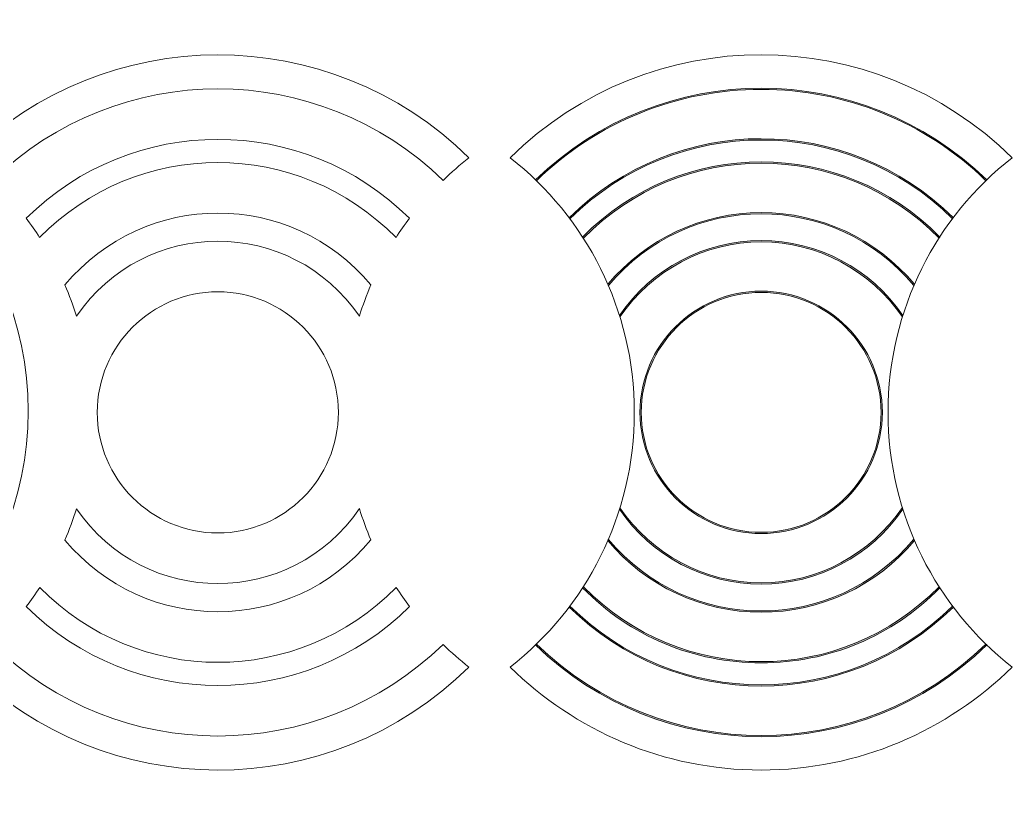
# Model space of a CAD drawing. Header units: inches. Extents: x 0.6 to 23.3, y -0.4 to 8.3.
# Drawn here: x 12.47 to 23.35, y -0.32 to 8.29 of the extents above; entities that cross this region are included whole.
import ezdxf

# ---------------------------------------------------------------- set-up
doc = ezdxf.new("R2010")
doc.units = ezdxf.units.IN
doc.header["$MEASUREMENT"] = 0
doc.layers.add('_U+0421_U+043B_U+043E_U+0439 1', color=7, linetype='Continuous')

msp = doc.modelspace()

# ---------------------------------------------------------------- hatches: boundary and pattern name
at = {"layer": '_U+0421_U+043B_U+043E_U+0439 1', "true_color": 0xffffff}
h = msp.add_hatch(color=7, dxfattribs=at)
h.dxf.hatch_style = 2
edge = h.paths.add_edge_path()
edge.add_spline(control_points=[(23.06, 1.447), (21.686, 0.114), (19.51, 0.113), (18.135, 1.447), (18.126, 1.439), (18.125, 1.438), (18.125, 1.438), (19.504, 0.099), (21.689, 0.097), (23.069, 1.438), (23.062, 1.444), (23.067, 1.442), (23.06, 1.447)], knot_values=[0, 0, 0, 0, 1, 1, 1, 2, 2, 2, 3, 3, 3, 4, 4, 4, 4], degree=3, periodic=1)
edge = h.paths.add_edge_path()
edge.add_spline(control_points=[(20.597, 1.242), (19.857, 1.242), (19.161, 1.533), (18.64, 2.064), (18.643, 2.068), (18.646, 2.072), (18.649, 2.076), (19.722, 0.983), (21.469, 0.981), (22.547, 2.076), (22.55, 2.072), (22.553, 2.068), (22.556, 2.064), (22.033, 1.533), (21.339, 1.242), (20.597, 1.242)], knot_values=[0, 0, 0, 0, 0.013889, 0.013889, 0.013889, 0.027778, 0.027778, 0.027778, 0.041667, 0.041667, 0.041667, 0.055556, 0.055556, 0.055556, 0.069444, 0.069444, 0.069444, 0.069444], degree=3, periodic=0)
edge.add_line((20.597, 1.242), (20.597, 1.242))
edge = h.paths.add_edge_path()
edge.add_spline(control_points=[(20.597, 6.175), (19.949, 6.175), (19.336, 5.889), (18.918, 5.389), (18.919, 5.385), (18.922, 5.379), (18.924, 5.375), (18.924, 5.375), (18.924, 5.375), (18.924, 5.375), (19.799, 6.424), (21.396, 6.422), (22.271, 5.375), (22.272, 5.379), (22.275, 5.385), (22.276, 5.389), (21.858, 5.889), (21.247, 6.175), (20.597, 6.175)], knot_values=[0, 0, 0, 0, 0.013889, 0.013889, 0.013889, 0.027778, 0.027778, 0.027778, 0.041667, 0.041667, 0.041667, 0.055556, 0.055556, 0.055556, 0.069444, 0.069444, 0.069444, 0.083333, 0.083333, 0.083333, 0.083333], degree=3, periodic=0)
edge.add_line((20.597, 6.175), (20.597, 6.175))
edge = h.paths.add_edge_path()
edge.add_spline(control_points=[(20.597, 7.524), (21.521, 7.524), (22.396, 7.168), (23.06, 6.524), (23.06, 6.524), (23.069, 6.533), (23.069, 6.533), (21.69, 7.872), (19.506, 7.874), (18.125, 6.533), (18.135, 6.524), (18.131, 6.528), (18.135, 6.524), (18.8, 7.168), (19.674, 7.524), (20.597, 7.524)], knot_values=[0, 0, 0, 0, 0.013889, 0.013889, 0.013889, 0.027778, 0.027778, 0.027778, 0.041667, 0.041667, 0.041667, 0.055556, 0.055556, 0.055556, 0.069444, 0.069444, 0.069444, 0.069444], degree=3, periodic=0)
edge.add_line((20.597, 7.524), (20.597, 7.524))
edge = h.paths.add_edge_path()
edge.add_spline(control_points=[(18.493, 6.118), (18.496, 6.114), (18.499, 6.111), (18.501, 6.107), (19.667, 7.257), (21.528, 7.258), (22.694, 6.107), (22.697, 6.111), (22.7, 6.114), (22.703, 6.118), (21.533, 7.272), (19.662, 7.274), (18.493, 6.118)], knot_values=[0, 0, 0, 0, 0.013889, 0.013889, 0.013889, 0.027778, 0.027778, 0.027778, 0.041667, 0.041667, 0.041667, 0.055556, 0.055556, 0.055556, 0.055556], degree=3, periodic=0)
edge.add_line((18.493, 6.118), (18.493, 6.118))
edge = h.paths.add_edge_path()
edge.add_spline(control_points=[(19.269, 3.986), (19.269, 4.718), (19.865, 5.314), (20.597, 5.314), (21.329, 5.314), (21.925, 4.718), (21.925, 3.986), (21.925, 3.254), (21.329, 2.658), (20.597, 2.658), (19.865, 2.658), (19.269, 3.253), (19.269, 3.986)], knot_values=[0, 0, 0, 0, 0.013889, 0.013889, 0.013889, 0.027778, 0.027778, 0.027778, 0.041667, 0.041667, 0.041667, 0.055556, 0.055556, 0.055556, 0.055556], degree=3, periodic=0)
edge.add_line((19.269, 3.986), (19.269, 3.986))
edge = h.paths.add_edge_path()
edge.add_spline(control_points=[(19.283, 3.986), (19.283, 3.261), (19.872, 2.672), (20.597, 2.672), (21.322, 2.672), (21.911, 3.261), (21.911, 3.986), (21.911, 4.711), (21.322, 5.3), (20.597, 5.3), (19.872, 5.3), (19.283, 4.71), (19.283, 3.986)], knot_values=[0, 0, 0, 0, 0.013889, 0.013889, 0.013889, 0.027778, 0.027778, 0.027778, 0.041667, 0.041667, 0.041667, 0.055556, 0.055556, 0.055556, 0.055556], degree=3, periodic=0)
edge.add_line((19.283, 3.986), (19.283, 3.986))
edge = h.paths.add_edge_path()
edge.add_spline(control_points=[(22.703, 1.853), (22.7, 1.857), (22.697, 1.86), (22.694, 1.864), (21.528, 0.714), (19.668, 0.712), (18.501, 1.864), (18.499, 1.86), (18.496, 1.857), (18.493, 1.853), (19.662, 0.699), (21.533, 0.699), (22.703, 1.853)], knot_values=[0, 0, 0, 0, 0.013889, 0.013889, 0.013889, 0.027778, 0.027778, 0.027778, 0.041667, 0.041667, 0.041667, 0.055556, 0.055556, 0.055556, 0.055556], degree=3, periodic=0)
edge.add_line((22.703, 1.853), (22.703, 1.853))
edge = h.paths.add_edge_path()
edge.add_spline(control_points=[(20.597, 2.104), (21.218, 2.104), (21.797, 2.411), (22.15, 2.924), (22.149, 2.929), (22.146, 2.935), (22.144, 2.942), (22.144, 2.942), (22.144, 2.943), (22.144, 2.943), (21.794, 2.431), (21.215, 2.118), (20.597, 2.118), (19.981, 2.118), (19.4, 2.428), (19.05, 2.94), (19.05, 2.94), (19.05, 2.939), (19.05, 2.939), (19.049, 2.933), (19.047, 2.928), (19.044, 2.924), (19.397, 2.41), (19.978, 2.104), (20.597, 2.104)], knot_values=[0, 0, 0, 0, 0.013889, 0.013889, 0.013889, 0.027778, 0.027778, 0.027778, 0.041667, 0.041667, 0.041667, 0.055556, 0.055556, 0.055556, 0.069444, 0.069444, 0.069444, 0.083333, 0.083333, 0.083333, 0.097222, 0.097222, 0.097222, 0.111111, 0.111111, 0.111111, 0.111111], degree=3, periodic=0)
edge.add_line((20.597, 2.104), (20.597, 2.104))
edge = h.paths.add_edge_path()
edge.add_spline(control_points=[(18.64, 5.907), (18.643, 5.903), (18.644, 5.9), (18.647, 5.896), (18.647, 5.896), (18.649, 5.894), (18.649, 5.894), (19.724, 6.989), (21.472, 6.989), (22.547, 5.894), (22.55, 5.899), (22.553, 5.903), (22.556, 5.907), (21.476, 7.004), (19.719, 7.006), (18.64, 5.907)], knot_values=[0, 0, 0, 0, 0.013889, 0.013889, 0.013889, 0.027778, 0.027778, 0.027778, 0.041667, 0.041667, 0.041667, 0.055556, 0.055556, 0.055556, 0.069444, 0.069444, 0.069444, 0.069444], degree=3, periodic=0)
edge.add_line((18.64, 5.907), (18.64, 5.907))
edge = h.paths.add_edge_path()
edge.add_spline(control_points=[(20.597, 5.868), (19.976, 5.868), (19.397, 5.562), (19.044, 5.049), (19.046, 5.043), (19.049, 5.037), (19.05, 5.032), (19.4, 5.543), (19.981, 5.854), (20.597, 5.854), (21.214, 5.854), (21.796, 5.542), (22.144, 5.032), (22.146, 5.037), (22.149, 5.043), (22.15, 5.049), (21.799, 5.561), (21.218, 5.868), (20.597, 5.868)], knot_values=[0, 0, 0, 0, 0.013889, 0.013889, 0.013889, 0.027778, 0.027778, 0.027778, 0.041667, 0.041667, 0.041667, 0.055556, 0.055556, 0.055556, 0.069444, 0.069444, 0.069444, 0.083333, 0.083333, 0.083333, 0.083333], degree=3, periodic=0)
edge.add_line((20.597, 5.868), (20.597, 5.868))
edge = h.paths.add_edge_path()
edge.add_spline(control_points=[(20.597, 1.796), (21.247, 1.796), (21.858, 2.082), (22.276, 2.582), (22.269, 2.597), (22.269, 2.597), (22.269, 2.597), (21.393, 1.547), (19.796, 1.55), (18.922, 2.596), (18.922, 2.596), (18.917, 2.582), (18.917, 2.582), (19.336, 2.082), (19.949, 1.796), (20.597, 1.796)], knot_values=[0, 0, 0, 0, 0.013889, 0.013889, 0.013889, 0.027778, 0.027778, 0.027778, 0.041667, 0.041667, 0.041667, 0.055556, 0.055556, 0.055556, 0.069444, 0.069444, 0.069444, 0.069444], degree=3, periodic=0)
edge.add_line((20.597, 1.796), (20.597, 1.796))

# ---------------------------------------------------------------- linework, layer by layer
at = {"layer": '_U+0421_U+043B_U+043E_U+0439 1', "color": 1, "lineweight": 9, "true_color": 0xff0000}
for points, knots in [([(17.111, 6.528), (17.201, 6.615), (17.296, 6.697), (17.394, 6.775), (15.862, 8.286), (13.413, 8.272), (11.894, 6.775), (11.993, 6.697), (12.088, 6.615), (12.176, 6.528), (13.554, 7.865), (15.736, 7.864), (17.111, 6.528)], [0, 0, 0, 0, 1, 1, 1, 2, 2, 2, 3, 3, 3, 4, 4, 4, 4]), ([(23.347, 1.196), (22.64, 0.499), (21.669, 0.068), (20.597, 0.068), (19.525, 0.068), (18.554, 0.499), (17.847, 1.196), (18.675, 1.846), (19.207, 2.854), (19.207, 3.986), (19.207, 5.118), (18.674, 6.126), (17.847, 6.776), (19.374, 8.281), (21.822, 8.279), (23.347, 6.776), (22.519, 6.126), (21.987, 5.118), (21.987, 3.986), (21.987, 2.854), (22.521, 1.844), (23.347, 1.196)], [0, 0, 0, 0, 1, 1, 1, 2, 2, 2, 3, 3, 3, 4, 4, 4, 5, 5, 5, 6, 6, 6, 7, 7, 7, 7]), ([(9.021, 0.456), (7.067, 0.456), (5.476, 2.046), (5.476, 4), (5.476, 5.954), (7.067, 7.544), (9.021, 7.544), (10.975, 7.544), (12.565, 5.954), (12.565, 4), (12.565, 2.046), (10.975, 0.456), (9.021, 0.456)], [0, 0, 0, 0, 1, 1, 1, 2, 2, 2, 3, 3, 3, 4, 4, 4, 4]), ([(12.543, 6.113), (12.594, 6.044), (12.644, 5.974), (12.69, 5.901), (13.765, 6.997), (15.522, 6.996), (16.596, 5.901), (16.643, 5.974), (16.692, 6.044), (16.743, 6.113), (15.578, 7.265), (13.71, 7.264), (12.543, 6.113)], [0, 0, 0, 0, 1, 1, 1, 2, 2, 2, 3, 3, 3, 4, 4, 4, 4]), ([(16.321, 5.382), (16.272, 5.271), (16.231, 5.156), (16.194, 5.039), (15.447, 6.135), (13.84, 6.133), (13.094, 5.04), (13.058, 5.157), (13.015, 5.271), (12.968, 5.383), (13.843, 6.431), (15.446, 6.431), (16.321, 5.382)], [0, 0, 0, 0, 1, 1, 1, 2, 2, 2, 3, 3, 3, 4, 4, 4, 4]), ([(13.322, 3.986), (13.322, 3.257), (13.915, 2.665), (14.643, 2.665), (15.372, 2.665), (15.964, 3.258), (15.964, 3.986), (15.964, 4.714), (15.371, 5.307), (14.643, 5.307), (13.915, 5.307), (13.322, 4.714), (13.322, 3.986)], [0, 0, 0, 0, 1, 1, 1, 2, 2, 2, 3, 3, 3, 4, 4, 4, 4]), ([(16.321, 2.589), (16.272, 2.7), (16.231, 2.815), (16.194, 2.932), (15.447, 1.836), (13.84, 1.837), (13.094, 2.931), (13.058, 2.814), (13.015, 2.7), (12.968, 2.587), (13.843, 1.54), (15.446, 1.54), (16.321, 2.589)], [0, 0, 0, 0, 1, 1, 1, 2, 2, 2, 3, 3, 3, 4, 4, 4, 4]), ([(16.744, 1.858), (16.693, 1.926), (16.643, 1.997), (16.597, 2.069), (15.522, 0.974), (13.765, 0.975), (12.692, 2.069), (12.644, 1.997), (12.596, 1.926), (12.544, 1.858), (13.711, 0.706), (15.579, 0.707), (16.744, 1.858)], [0, 0, 0, 0, 1, 1, 1, 2, 2, 2, 3, 3, 3, 4, 4, 4, 4]), ([(17.111, 1.443), (15.733, 0.106), (13.553, 0.107), (12.176, 1.443), (12.086, 1.356), (11.993, 1.274), (11.894, 1.196), (13.411, -0.299), (15.86, -0.317), (17.394, 1.196), (17.296, 1.274), (17.201, 1.356), (17.111, 1.443)], [0, 0, 0, 0, 1, 1, 1, 2, 2, 2, 3, 3, 3, 4, 4, 4, 4])]:
    msp.add_open_spline(points, degree=3, knots=knots, dxfattribs=at)
at = {"layer": '_U+0421_U+043B_U+043E_U+0439 1', "lineweight": 0}
for points, knots in [([(20.597, 7.524), (21.521, 7.524), (22.396, 7.168), (23.06, 6.524), (23.06, 6.524), (23.069, 6.533), (23.069, 6.533), (21.69, 7.872), (19.506, 7.874), (18.125, 6.533), (18.135, 6.524), (18.131, 6.528), (18.135, 6.524), (18.8, 7.168), (19.674, 7.524), (20.597, 7.524)], [0, 0, 0, 0, 1, 1, 1, 2, 2, 2, 3, 3, 3, 4, 4, 4, 5, 5, 5, 5]), ([(18.493, 6.118), (18.496, 6.114), (18.499, 6.111), (18.501, 6.107), (19.667, 7.257), (21.528, 7.258), (22.694, 6.107), (22.697, 6.111), (22.7, 6.114), (22.703, 6.118), (21.533, 7.272), (19.662, 7.274), (18.493, 6.118)], [0, 0, 0, 0, 1, 1, 1, 2, 2, 2, 3, 3, 3, 4, 4, 4, 4]), ([(18.64, 5.907), (18.643, 5.903), (18.644, 5.9), (18.647, 5.896), (18.647, 5.896), (18.649, 5.894), (18.649, 5.894), (19.724, 6.989), (21.472, 6.989), (22.547, 5.894), (22.55, 5.899), (22.553, 5.903), (22.556, 5.907), (21.476, 7.004), (19.719, 7.006), (18.64, 5.907)], [0, 0, 0, 0, 1, 1, 1, 2, 2, 2, 3, 3, 3, 4, 4, 4, 5, 5, 5, 5]), ([(20.597, 6.175), (19.949, 6.175), (19.336, 5.889), (18.918, 5.389), (18.919, 5.385), (18.922, 5.379), (18.924, 5.375), (18.924, 5.375), (18.924, 5.375), (18.924, 5.375), (19.799, 6.424), (21.396, 6.422), (22.271, 5.375), (22.272, 5.379), (22.275, 5.385), (22.276, 5.389), (21.858, 5.889), (21.247, 6.175), (20.597, 6.175)], [0, 0, 0, 0, 1, 1, 1, 2, 2, 2, 3, 3, 3, 4, 4, 4, 5, 5, 5, 6, 6, 6, 6]), ([(20.597, 5.868), (19.976, 5.868), (19.397, 5.562), (19.044, 5.049), (19.046, 5.043), (19.049, 5.037), (19.05, 5.032), (19.4, 5.543), (19.981, 5.854), (20.597, 5.854), (21.214, 5.854), (21.796, 5.542), (22.144, 5.032), (22.146, 5.037), (22.149, 5.043), (22.15, 5.049), (21.799, 5.561), (21.218, 5.868), (20.597, 5.868)], [0, 0, 0, 0, 1, 1, 1, 2, 2, 2, 3, 3, 3, 4, 4, 4, 5, 5, 5, 6, 6, 6, 6]), ([(19.269, 3.986), (19.269, 4.718), (19.865, 5.314), (20.597, 5.314), (21.329, 5.314), (21.925, 4.718), (21.925, 3.986), (21.925, 3.254), (21.329, 2.658), (20.597, 2.658), (19.865, 2.658), (19.269, 3.253), (19.269, 3.986)], [0, 0, 0, 0, 1, 1, 1, 2, 2, 2, 3, 3, 3, 4, 4, 4, 4]), ([(19.283, 3.986), (19.283, 3.261), (19.872, 2.672), (20.597, 2.672), (21.322, 2.672), (21.911, 3.261), (21.911, 3.986), (21.911, 4.711), (21.322, 5.3), (20.597, 5.3), (19.872, 5.3), (19.283, 4.71), (19.283, 3.986)], [0, 0, 0, 0, 1, 1, 1, 2, 2, 2, 3, 3, 3, 4, 4, 4, 4]), ([(20.597, 2.104), (21.218, 2.104), (21.797, 2.411), (22.15, 2.924), (22.149, 2.929), (22.146, 2.935), (22.144, 2.942), (22.144, 2.942), (22.144, 2.943), (22.144, 2.943), (21.794, 2.431), (21.215, 2.118), (20.597, 2.118), (19.981, 2.118), (19.4, 2.428), (19.05, 2.94), (19.05, 2.94), (19.05, 2.939), (19.05, 2.939), (19.049, 2.933), (19.047, 2.928), (19.044, 2.924), (19.397, 2.41), (19.978, 2.104), (20.597, 2.104)], [0, 0, 0, 0, 1, 1, 1, 2, 2, 2, 3, 3, 3, 4, 4, 4, 5, 5, 5, 6, 6, 6, 7, 7, 7, 8, 8, 8, 8]), ([(20.597, 1.796), (21.247, 1.796), (21.858, 2.082), (22.276, 2.582), (22.269, 2.597), (22.269, 2.597), (22.269, 2.597), (21.393, 1.547), (19.796, 1.55), (18.922, 2.596), (18.922, 2.596), (18.917, 2.582), (18.917, 2.582), (19.336, 2.082), (19.949, 1.796), (20.597, 1.796)], [0, 0, 0, 0, 1, 1, 1, 2, 2, 2, 3, 3, 3, 4, 4, 4, 5, 5, 5, 5]), ([(20.597, 1.242), (19.857, 1.242), (19.161, 1.533), (18.64, 2.064), (18.643, 2.068), (18.646, 2.072), (18.649, 2.076), (19.722, 0.983), (21.469, 0.981), (22.547, 2.076), (22.55, 2.072), (22.553, 2.068), (22.556, 2.064), (22.033, 1.533), (21.339, 1.242), (20.597, 1.242)], [0, 0, 0, 0, 1, 1, 1, 2, 2, 2, 3, 3, 3, 4, 4, 4, 5, 5, 5, 5]), ([(22.703, 1.853), (22.7, 1.857), (22.697, 1.86), (22.694, 1.864), (21.528, 0.714), (19.668, 0.712), (18.501, 1.864), (18.499, 1.86), (18.496, 1.857), (18.493, 1.853), (19.662, 0.699), (21.533, 0.699), (22.703, 1.853)], [0, 0, 0, 0, 1, 1, 1, 2, 2, 2, 3, 3, 3, 4, 4, 4, 4]), ([(23.06, 1.447), (21.686, 0.114), (19.51, 0.113), (18.135, 1.447), (18.126, 1.439), (18.125, 1.438), (18.125, 1.438), (19.504, 0.099), (21.689, 0.097), (23.069, 1.438), (23.062, 1.444), (23.067, 1.442), (23.06, 1.447)], [0, 0, 0, 0, 1, 1, 1, 2, 2, 2, 3, 3, 3, 4, 4, 4, 4])]:
    msp.add_open_spline(points, degree=3, knots=knots, dxfattribs=at)

doc.saveas('drawing.dxf')
